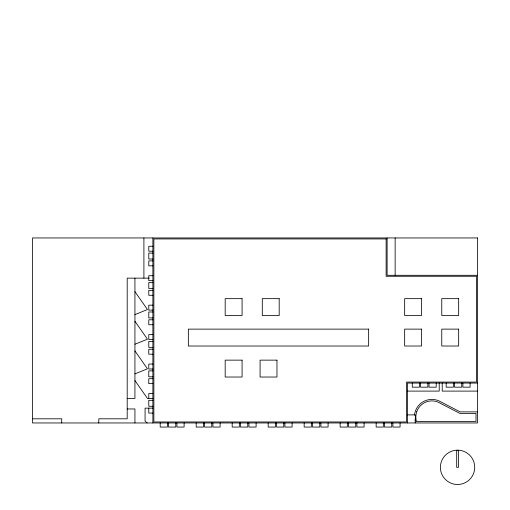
<?xml version="1.0" encoding="UTF-8"?>
<svg xmlns="http://www.w3.org/2000/svg" width="510" height="510" viewBox="0 0 510 510"><rect width="100%" height="100%" fill="white"/><g stroke="black" fill="none" stroke-linecap="round" stroke-linejoin="round"><path stroke-width="0.76" d="M134.933 314.606L147.454 309.544L134.933 291.663M134.933 344.237L147.454 339.182L134.933 321.294M134.933 373.875L147.454 368.813L134.933 350.931M152.879 246.273L148.78 246.273L148.78 251.213L152.879 251.213M152.879 253.094L148.78 253.094L148.78 259.023L152.879 259.023M152.879 260.903L148.78 260.903L148.78 265.844L152.879 265.844M477.494 275.292L387.109 275.292L387.109 237.947M152.879 275.719L148.78 275.719L148.78 280.659L152.879 280.659M149.143 278.141L127.2 278.141L127.2 418.806L98.8 418.806L98.8 422.962M152.879 282.54L148.78 282.54L148.78 288.469L152.879 288.469M152.879 290.349L148.78 290.349L148.78 295.29L152.879 295.29M152.879 305.171L148.78 305.171L148.78 310.105L152.879 310.105M152.879 311.992L148.78 311.992L148.78 317.915L152.879 317.915M152.879 319.795L148.78 319.795L148.78 324.736L152.879 324.736M152.879 334.617L148.78 334.617L148.78 339.558L152.879 339.558M152.879 341.439L148.78 341.439L148.78 347.367L152.879 347.367M152.879 349.248L148.78 349.248L148.78 354.189L152.879 354.189M152.879 364.063L148.78 364.063L148.78 369.004L152.879 369.004M152.879 370.885L148.78 370.885L148.78 376.813L152.879 376.813M152.879 378.694L148.78 378.694L148.78 383.635L152.879 383.635M477.494 383.067L407.477 383.067L407.477 422.962M407.477 391.1L439.212 391.1L439.212 383.067M477.494 391.1L442.215 391.1L442.215 383.067M152.879 393.51L148.78 393.51L148.78 398.45M127.2 398.45L134.933 398.45L134.933 278.141M152.879 398.45L147.454 398.45L134.933 380.568M152.879 400.331L148.78 400.331L148.78 406.26L152.879 406.26M152.879 408.14L145.076 408.14L145.076 421.081L147.231 422.962M127.2 408.963L134.933 408.963L134.933 422.962M477.494 411.882L460.186 411.882L441.061 401.995A17.48 17.48 0 0 0 415.35 411.232A18.137 18.137 0 0 0 414.49 415.108M152.879 413.081L148.78 413.081L148.78 408.14M407.477 414.885L415.35 414.885L415.35 422.962L415.057 422.012M32.506 418.806L61.716 418.806L61.716 422.962M414.624 420.068L415.35 420.068M470.086 383.067L470.086 387.173L462.895 387.173L462.895 383.067M461.748 383.067L461.748 387.173L454.506 387.173L454.506 383.067M458.407 450.228L458.407 467.339L456.692 467.339L456.692 450.228M453.352 383.067L453.352 387.173L446.167 387.173L446.167 383.067M436.203 383.067L436.203 387.173L429.012 387.173L429.012 383.067M427.864 383.067L427.864 387.173L420.622 387.173L420.622 383.067M419.469 383.067L419.469 387.173L412.284 387.173L412.284 383.067M400.069 422.962L400.069 427.061L392.885 427.061L392.885 422.962M395.142 237.947L395.142 275.292M391.731 422.962L391.731 427.061L384.489 427.061L384.489 422.962M383.341 422.962L383.341 427.061L376.15 427.061L376.15 422.962M364.076 422.962L364.076 427.061L356.892 427.061L356.892 422.21M355.738 422.21L355.738 427.061L348.496 427.061L348.496 422.21M347.348 422.21L347.348 427.061L340.157 427.061L340.157 422.962M328.083 422.962L328.083 427.061L320.898 427.061L320.898 422.962M319.751 422.962L319.751 427.061L312.502 427.061L312.502 422.962M311.355 422.962L311.355 427.061L304.164 427.061L304.164 422.962M292.09 422.962L292.09 427.061L284.905 427.061L284.905 422.962M283.758 422.962L283.758 427.061L276.509 427.061L276.509 422.962M275.362 422.962L275.362 427.061L268.171 427.061L268.171 422.962M256.096 422.962L256.096 427.061L248.912 427.061L248.912 422.962M247.764 422.962L247.764 427.061L240.516 427.061L240.516 422.962M239.368 422.962L239.368 427.061L232.177 427.061L232.177 422.962M220.103 422.962L220.103 427.061L212.919 427.061L212.919 422.962M211.771 422.962L211.771 427.061L204.523 427.061L204.523 422.962M203.375 422.962L203.375 427.061L196.184 427.061L196.184 422.962M184.11 422.962L184.11 427.061L176.925 427.061L176.925 422.962M175.778 422.962L175.778 427.061L168.529 427.061L168.529 422.962M167.382 422.962L167.382 427.061L160.191 427.061L160.191 422.962M152.879 237.947L152.879 422.962M143.909 237.947L143.909 278.141M416.746 411.742L416.485 412.584A16.658 16.658 0 0 0 416.083 419.826L416.485 421.611L476.015 421.477L476.015 413.368L459.829 413.368L438.16 402.167A15.995 15.995 0 0 0 417.696 409.517L416.746 411.742M457.553 450.171L455.309 450.317A17.162 17.162 0 0 0 443.075 476.557A17.162 17.162 0 0 0 472.024 476.557A17.162 17.162 0 0 0 459.79 450.317L457.553 450.171M477.494 237.947L32.506 237.947L32.506 422.962L477.494 422.962L477.494 237.947M386.121 238.935L153.867 238.935L153.867 421.974L406.489 421.974L406.489 382.086L476.506 382.086L476.506 276.28L386.121 276.28L386.121 238.935M242.078 298.656L225.184 298.656L225.184 315.543L242.078 315.543L242.078 298.656M279.187 298.656L262.299 298.656L262.299 315.543L279.187 315.543L279.187 298.656M421.547 298.656L404.659 298.656L404.659 315.543L421.547 315.543L421.547 298.656M458.662 298.656L441.768 298.656L441.768 315.543L458.662 315.543L458.662 298.656M368.647 329.122L188.349 329.122L188.349 346.016L368.647 346.016L368.647 329.122M421.547 329.122L404.659 329.122L404.659 346.016L421.547 346.016L421.547 329.122M458.662 329.122L441.768 329.122L441.768 346.016L458.662 346.016L458.662 329.122M242.078 360.136L225.184 360.136L225.184 377.03L242.078 377.03L242.078 360.136M276.975 360.136L260.081 360.136L260.081 377.03L276.975 377.03L276.975 360.136"/></g></svg>
